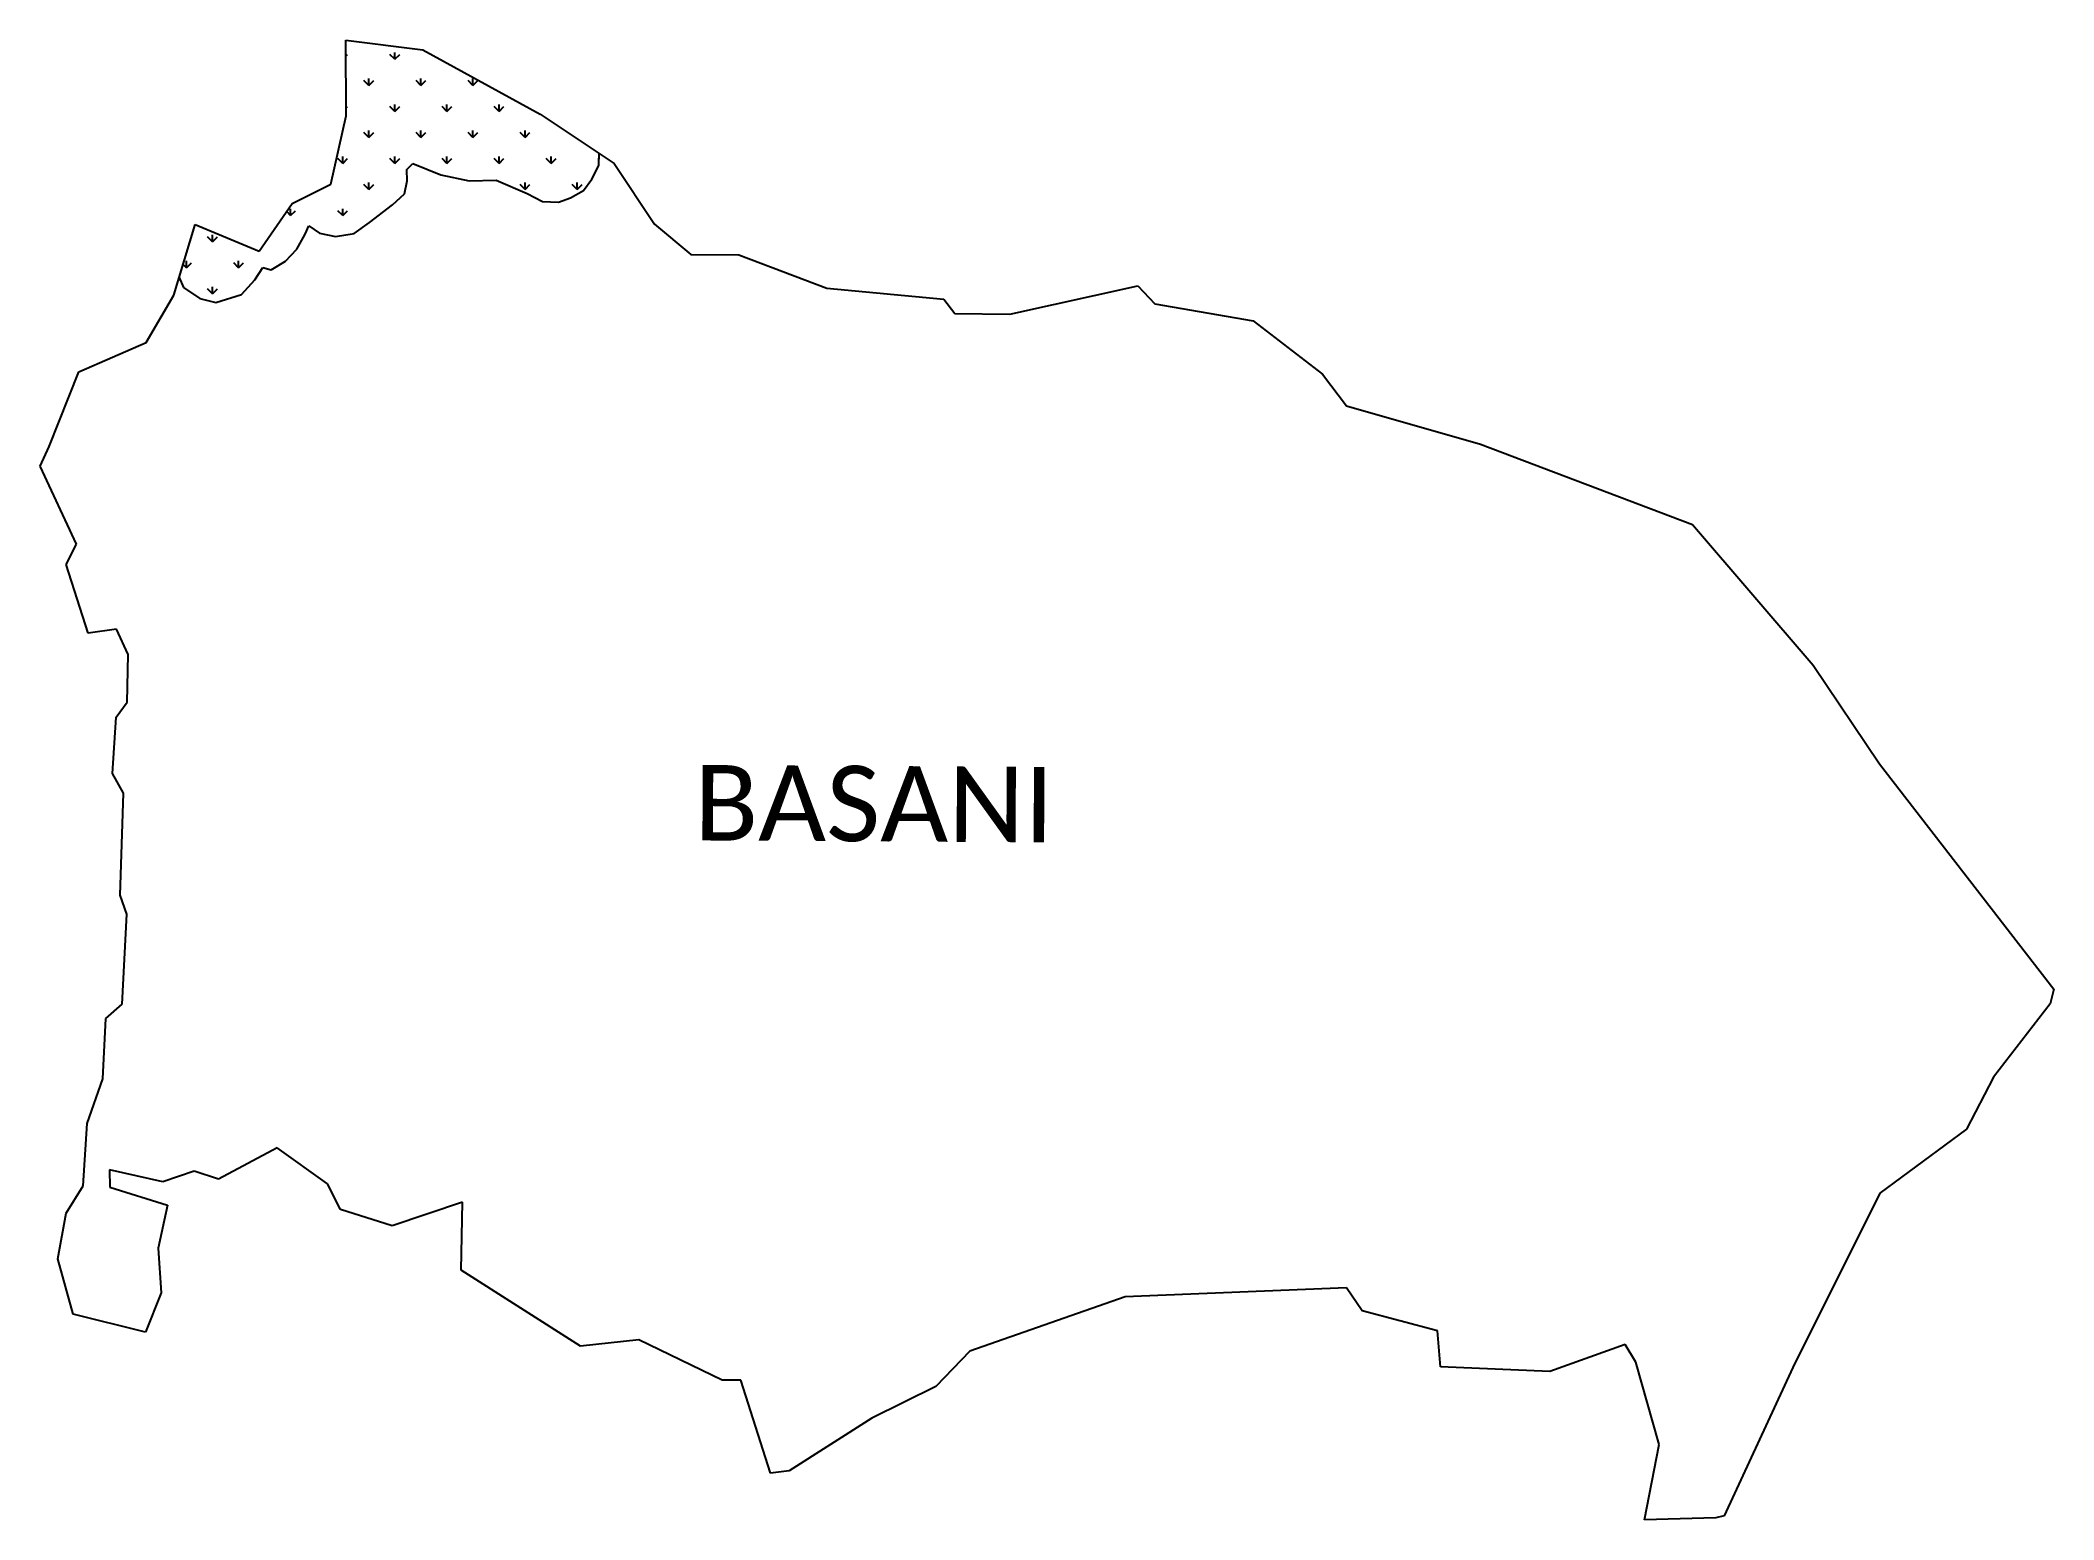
# Model space of a CAD drawing. Header units: metres. Extents: x 318166 to 320944, y 1886175 to 1888215.
import ezdxf

# ---------------------------------------------------------------- set-up
doc = ezdxf.new("R2010")
doc.units = ezdxf.units.M
for name, color, linetype in [('MANGROOVES', 112, 'Continuous'), ('village', 3, 'Continuous'), ('VILLAGE NAME', 250, 'Continuous')]:
    doc.layers.add(name, color=color, linetype=linetype)
doc.styles.get("Standard").update_dxf_attribs({"font": 'simplex.shx'})

msp = doc.modelspace()

# ---------------------------------------------------------------- linework, layer by layer
at = {"color": 3, "flags": 128}
for points in [[(319703.8, 1887851.3), (319839.3, 1887828.1)], [(320152.8, 1887658.1), (320445.4, 1887547.3)]]:
    msp.add_lwpolyline(points, dxfattribs=at)
at = {"layer": 'MANGROOVES', "linetype": 'Continuous'}
for p, q in [((318655.4, 1888188.7), (318655.4, 1888198.2)), ((318588.1, 1888193.2), (318590.3, 1888195.4)), ((318655.4, 1888188.7), (318648.7, 1888195.4)), ((318655.4, 1888188.7), (318662.1, 1888195.4)), ((318619.5, 1888152.7), (318612.8, 1888159.5)), ((318619.5, 1888152.7), (318619.5, 1888162.3)), ((318619.5, 1888152.7), (318626.2, 1888159.5)), ((318691.3, 1888152.7), (318684.6, 1888159.5)), ((318691.3, 1888152.7), (318691.3, 1888162.3)), ((318691.3, 1888152.7), (318698.1, 1888159.5)), ((318763.2, 1888152.7), (318756.4, 1888159.5)), ((318763.2, 1888152.7), (318763.2, 1888162.3)), ((318763.2, 1888152.7), (318769.9, 1888159.5)), ((318588.3, 1888121.5), (318590.3, 1888123.5)), ((318655.4, 1888116.8), (318648.7, 1888123.5)), ((318655.4, 1888116.8), (318655.4, 1888126.3)), ((318655.4, 1888116.8), (318662.1, 1888123.5)), ((318727.3, 1888116.8), (318720.5, 1888123.5)), ((318727.3, 1888116.8), (318727.3, 1888126.3)), ((318727.3, 1888116.8), (318734, 1888123.5)), ((318799.1, 1888116.8), (318792.4, 1888123.5)), ((318799.1, 1888116.8), (318799.1, 1888126.3)), ((318799.1, 1888116.8), (318805.8, 1888123.5)), ((318619.5, 1888080.9), (318612.8, 1888087.6)), ((318619.5, 1888080.9), (318619.5, 1888090.4)), ((318619.5, 1888080.9), (318626.2, 1888087.6)), ((318691.3, 1888080.9), (318684.6, 1888087.6)), ((318691.3, 1888080.9), (318691.3, 1888090.4)), ((318691.3, 1888080.9), (318698.1, 1888087.6)), ((318763.2, 1888080.9), (318756.4, 1888087.6)), ((318763.2, 1888080.9), (318763.2, 1888090.4)), ((318763.2, 1888080.9), (318769.9, 1888087.6)), ((318835, 1888080.9), (318828.3, 1888087.6)), ((318835, 1888080.9), (318835, 1888090.4)), ((318835, 1888080.9), (318841.7, 1888087.6)), ((318583.6, 1888045), (318576.8, 1888051.7)), ((318583.6, 1888045), (318583.6, 1888054.5)), ((318583.6, 1888045), (318590.3, 1888051.7)), ((318655.4, 1888045), (318648.7, 1888051.7)), ((318655.4, 1888045), (318655.4, 1888054.5)), ((318655.4, 1888045), (318662.1, 1888051.7)), ((318727.3, 1888045), (318720.5, 1888051.7)), ((318727.3, 1888045), (318727.3, 1888054.5)), ((318727.3, 1888045), (318734, 1888051.7)), ((318799.1, 1888045), (318792.4, 1888051.7)), ((318799.1, 1888045), (318799.1, 1888054.5)), ((318799.1, 1888045), (318805.8, 1888051.7)), ((318870.9, 1888045), (318864.2, 1888051.7)), ((318870.9, 1888045), (318870.9, 1888054.5)), ((318870.9, 1888045), (318877.7, 1888051.7)), ((318937, 1888050.7), (318936, 1888051.7)), ((318619.5, 1888009), (318612.8, 1888015.8)), ((318619.5, 1888009), (318619.5, 1888018.6)), ((318619.5, 1888009), (318626.2, 1888015.8)), ((318835, 1888009), (318828.3, 1888015.8)), ((318835, 1888009), (318835, 1888018.6)), ((318835, 1888009), (318841.7, 1888015.8)), ((318906.9, 1888009), (318900.1, 1888015.8)), ((318906.9, 1888009), (318906.9, 1888018.6)), ((318906.9, 1888009), (318913.6, 1888015.8)), ((318511.7, 1887973.1), (318506.2, 1887978.7)), ((318511.7, 1887973.1), (318511.7, 1887982.7)), ((318511.7, 1887973.1), (318518.5, 1887979.9)), ((318583.6, 1887973.1), (318576.8, 1887979.9)), ((318583.6, 1887973.1), (318583.6, 1887982.7)), ((318583.6, 1887973.1), (318590.3, 1887979.9)), ((318404, 1887937.2), (318404, 1887946.7)), ((318404, 1887937.2), (318397.2, 1887943.9)), ((318404, 1887937.2), (318410.7, 1887943.9)), ((318481.5, 1887942.9), (318482.5, 1887943.9)), ((318368, 1887901.3), (318363.4, 1887905.9)), ((318368, 1887901.3), (318368, 1887910.8)), ((318368, 1887901.3), (318374.8, 1887908)), ((318439.9, 1887901.3), (318433.1, 1887908)), ((318439.9, 1887901.3), (318439.9, 1887910.8)), ((318439.9, 1887901.3), (318446.6, 1887908)), ((318404, 1887865.4), (318397.2, 1887872.1)), ((318404, 1887865.4), (318404, 1887874.9)), ((318404, 1887865.4), (318410.7, 1887872.1))]:
    msp.add_line(p, q, dxfattribs=at)
at = {"layer": 'MANGROOVES'}
for p, q in [((318936.7, 1888042.4), (318937.4, 1888058.6)), ((318672, 1888036.5), (318680.2, 1888045.1)), ((318672.4, 1888020.9), (318672, 1888036.5)), ((318680.2, 1888045.1), (318718.9, 1888029.5)), ((318718.9, 1888029.5), (318758.1, 1888021)), ((318927.2, 1888023.3), (318936.7, 1888042.4)), ((318652.4, 1887987.8), (318668.7, 1888003.3)), ((318668.7, 1888003.3), (318672.4, 1888020.9)), ((318758.1, 1888021), (318795.2, 1888022)), ((318795.2, 1888022), (318838, 1888003.4)), ((318838, 1888003.4), (318858.9, 1887992.7)), ((318897.6, 1887997.8), (318915.7, 1888007.8)), ((318915.7, 1888007.8), (318927.2, 1888023.3)), ((318620.4, 1887963.5), (318652.4, 1887987.8)), ((318858.9, 1887992.7), (318881.1, 1887991.6)), ((318881.1, 1887991.6), (318897.6, 1887997.8)), ((318520.1, 1887926.9), (318531.7, 1887947.7)), ((318531.7, 1887947.7), (318536.6, 1887959.1)), ((318536.6, 1887959.1), (318551.6, 1887948.8)), ((318551.6, 1887948.8), (318573.7, 1887944.2)), ((318573.7, 1887944.2), (318599.2, 1887948.4)), ((318599.2, 1887948.4), (318620.4, 1887963.5)), ((318504.4, 1887910.5), (318520.1, 1887926.9)), ((318462.4, 1887884.8), (318473.3, 1887901.5)), ((318473.3, 1887901.5), (318484.8, 1887898.4)), ((318484.8, 1887898.4), (318504.4, 1887910.5)), ((318358.1, 1887887.9), (318364, 1887874.2)), ((318364, 1887874.2), (318386.3, 1887859.1)), ((318408.5, 1887853.2), (318443.9, 1887864.6)), ((318443.9, 1887864.6), (318462.4, 1887884.8)), ((318386.3, 1887859.1), (318408.5, 1887853.2))]:
    msp.add_line(p, q, dxfattribs=at)
at = {"layer": 'village', "color": 3}
for p, q in [((318588.3, 1888110.5), (318588, 1888214.8)), ((318588, 1888214.8), (318693.9, 1888201.6)), ((318693.9, 1888201.6), (318855.9, 1888112.9)), ((318855.9, 1888112.9), (318957.9, 1888044.9)), ((318566.9, 1888016.7), (318588.3, 1888110.5)), ((318957.9, 1888044.9), (319013.7, 1887961.2)), ((318513.8, 1887989.7), (318566.9, 1888016.7)), ((318468.4, 1887923.9), (318513.8, 1887989.7)), ((318350.6, 1887863.5), (318380, 1887961)), ((318380, 1887961), (318468.4, 1887923.9)), ((319013.7, 1887961.2), (319063.6, 1887919.7)), ((319063.6, 1887919.7), (319130, 1887919)), ((319130, 1887919), (319251.1, 1887873.3)), ((318312.2, 1887798.4), (318350.6, 1887863.5)), ((319251.1, 1887873.3), (319412.5, 1887857.9)), ((319503.6, 1887837.4), (319680.1, 1887876.5)), ((319680.1, 1887876.5), (319680.1, 1887876.5)), ((319412.5, 1887857.9), (319427.8, 1887838.4)), ((319427.8, 1887838.4), (319503.6, 1887837.4)), ((318219.4, 1887757.6), (318312.2, 1887798.4)), ((318178.6, 1887654.7), (318219.4, 1887757.6)), ((318166.3, 1887627.7), (318178.6, 1887654.7)), ((318216.3, 1887520.4), (318166.3, 1887627.7)), ((320445.4, 1887547.3), (320611.9, 1887353.2)), ((318201.9, 1887492.3), (318216.3, 1887520.4)), ((318232.3, 1887397.6), (318201.9, 1887492.3)), ((318271.4, 1887402.9), (318232.3, 1887397.6)), ((318287.4, 1887368.2), (318271.4, 1887402.9)), ((318286, 1887302.4), (318287.4, 1887368.2)), ((320611.9, 1887353.2), (320703, 1887217.2)), ((318265.8, 1887204.2), (318270.8, 1887281.7)), ((318270.8, 1887281.7), (318286, 1887302.4)), ((318281.3, 1887176.9), (318265.8, 1887204.2)), ((320703, 1887217.2), (320943.5, 1886906.7)), ((318276.7, 1887036.5), (318281.3, 1887176.9)), ((318285.9, 1887010.1), (318276.7, 1887036.5)), ((318279.2, 1886886.3), (318285.9, 1887010.1)), ((320943.5, 1886906.7), (320938.6, 1886886.7)), ((318252.8, 1886783.4), (318256.8, 1886866.2)), ((318256.8, 1886866.2), (318279.2, 1886886.3)), ((320938.6, 1886886.7), (320860.6, 1886785.5)), ((318231, 1886721.8), (318252.8, 1886783.4)), ((320860.6, 1886785.5), (320823.2, 1886713.9)), ((318225.6, 1886635.7), (318231, 1886721.8)), ((320823.2, 1886713.9), (320703.7, 1886625.5)), ((318493.1, 1886687.9), (318412.1, 1886645)), ((318562.5, 1886638.4), (318493.1, 1886687.9)), ((318335.4, 1886641.2), (318262, 1886657.8)), ((318262, 1886657.8), (318262.1, 1886633.8)), ((318378.8, 1886655.7), (318335.4, 1886641.2)), ((318412.1, 1886645), (318378.8, 1886655.7)), ((318202, 1886597.8), (318225.6, 1886635.7)), ((318262.1, 1886633.8), (318341.7, 1886609)), ((318580.6, 1886603.1), (318562.5, 1886638.4)), ((318748.5, 1886613), (318651.8, 1886580.7)), ((318747.1, 1886519.6), (318748.5, 1886613)), ((320703.7, 1886625.5), (320583.9, 1886385.4)), ((318190.6, 1886535.2), (318202, 1886597.8)), ((318341.7, 1886609), (318329, 1886549.6)), ((318651.8, 1886580.7), (318580.6, 1886603.1)), ((318211.6, 1886458.6), (318190.6, 1886535.2)), ((318329, 1886549.6), (318333.2, 1886488.4)), ((318911.3, 1886414.7), (318747.1, 1886519.6)), ((318333.2, 1886488.4), (318311.6, 1886433.8)), ((319662.7, 1886482.9), (319448.5, 1886408)), ((319968.2, 1886495.2), (319662.7, 1886482.9)), ((319989.6, 1886463.6), (319968.2, 1886495.2)), ((318311.6, 1886433.8), (318211.6, 1886458.6)), ((320093.6, 1886435.8), (319989.6, 1886463.6)), ((318991.8, 1886423.6), (318911.3, 1886414.7)), ((319106.7, 1886367.7), (318991.8, 1886423.6)), ((320097.7, 1886386.4), (320093.6, 1886435.8)), ((319448.5, 1886408), (319401.5, 1886359)), ((320352.2, 1886417), (320248.4, 1886379.8)), ((320367.3, 1886392.5), (320352.2, 1886417)), ((320399.2, 1886279), (320367.3, 1886392.5)), ((319132.5, 1886367.7), (319106.7, 1886367.7)), ((319173.4, 1886239.7), (319132.5, 1886367.7)), ((320248.4, 1886379.8), (320097.7, 1886386.4)), ((320583.9, 1886385.4), (320488.8, 1886180.9)), ((319401.5, 1886359), (319313.2, 1886315.3)), ((319313.2, 1886315.3), (319199.1, 1886242.6)), ((320379, 1886175.5), (320399.2, 1886279)), ((319199.1, 1886242.6), (319173.4, 1886239.7)), ((320477.6, 1886178.1), (320379, 1886175.5)), ((320488.8, 1886180.9), (320477.6, 1886178.1))]:
    msp.add_line(p, q, dxfattribs=at)
for points in [[(319680.1, 1887876.5, 0), (319703.8, 1887851.3, 0)], [(319839.3, 1887828.1, 0), (319934.9, 1887754.6, 0), (319968.2, 1887711.1, 0), (320152.8, 1887658.1, 0)]]:
    msp.add_polyline3d(points, dxfattribs=at)

# ---------------------------------------------------------------- texts
at = {"layer": 'VILLAGE NAME', "insert": (319068.8, 1887215.9), "char_height": 104.042, "attachment_point": 1, "rotation": 359.6762}
msp.add_mtext_dynamic_manual_height_columns('{\\fCalibri|b0|i0|c0|p34;BASANI}', width=810.513, gutter_width=520.2, heights=[0], dxfattribs=at)

doc.saveas('drawing.dxf')
